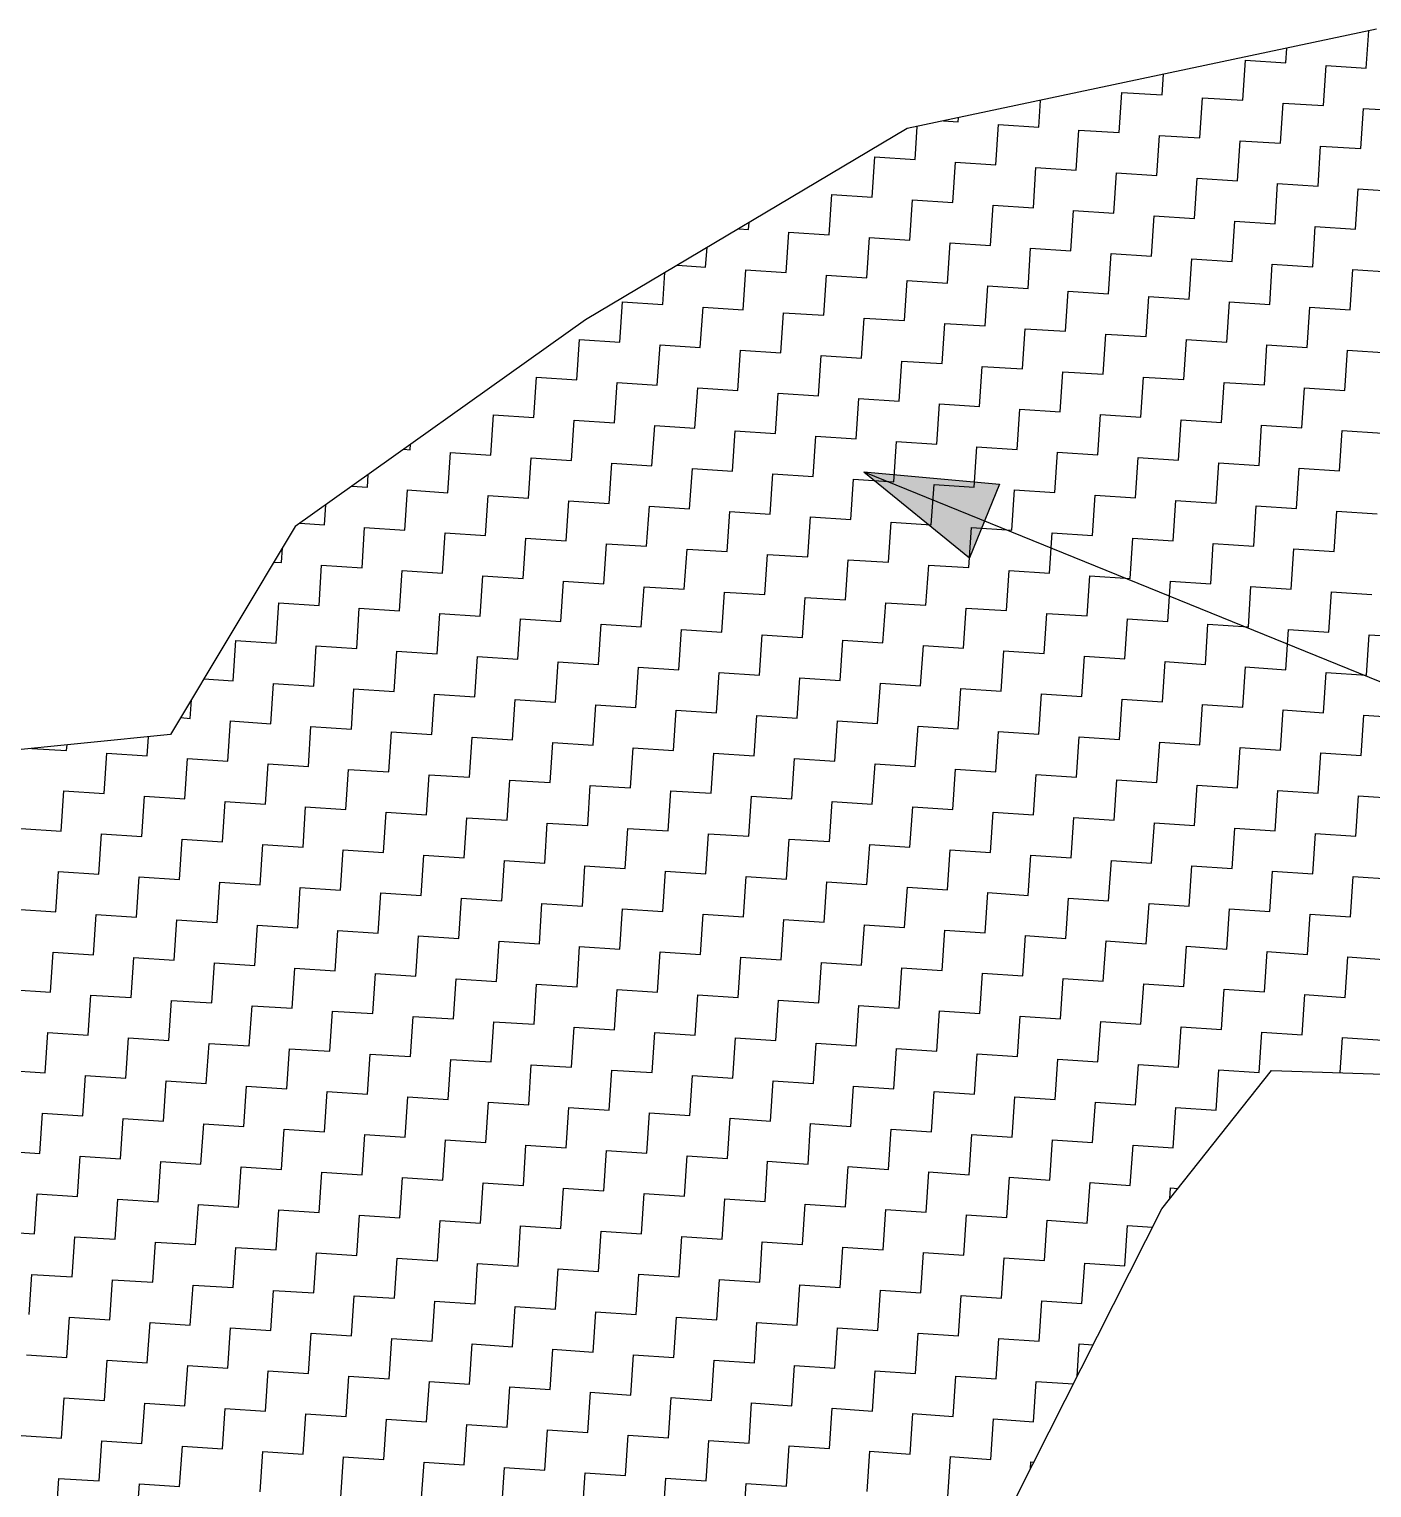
# Model space of a CAD drawing. Header units: metres. Extents: x 286068 to 287358, y 2005630 to 2007098.
# Drawn here: x 287039.8 to 287147.8, y 2006358.1 to 2006475.5 of the extents above; entities that cross this region are included whole.
import ezdxf

# ---------------------------------------------------------------- set-up
doc = ezdxf.new("R2010")
doc.units = ezdxf.units.M
doc.layers.add('POLY_HATCH', color=12, linetype='Continuous')

msp = doc.modelspace()

# ---------------------------------------------------------------- hatches: boundary and pattern name
h = msp.add_hatch(color=256)
h.paths.add_polyline_path([(287116.67, 2006435.93), (287117.88, 2006438.89), (287106.98, 2006439.87)])
h.paths.add_polyline_path([(287106.98, 2006439.87), (287115.47, 2006432.96), (287116.67, 2006435.93)])

# ---------------------------------------------------------------- linework, layer by layer
for points in [[(287106.98, 2006439.87), (287165.39, 2006416.13)], [(287106.98, 2006439.87), (287115.47, 2006432.96)], [(287106.98, 2006439.87), (287117.88, 2006438.89)], [(287117.88, 2006438.89), (287115.47, 2006432.96)]]:
    msp.add_lwpolyline(points)
at = {"layer": 'POLY_HATCH'}
for p, q in [((287148.22, 2006475.5), (287110.46, 2006467.5)), ((287110.46, 2006467.5), (287084.57, 2006452.12)), ((287084.57, 2006452.12), (287061.2, 2006435.47)), ((287061.2, 2006435.47), (287051.19, 2006418.74)), ((287051.19, 2006418.74), (287031.64, 2006416.8)), ((287130.94, 2006380.57), (287139.78, 2006391.71)), ((287139.78, 2006391.71), (287152.29, 2006391.29)), ((287119.29, 2006357.48), (287130.94, 2006380.57))]:
    msp.add_line(p, q, dxfattribs=at)
at = {"layer": 'POLY_HATCH', "linetype": 'Continuous'}
for p, q in [((287147.4, 2006472.37), (287147.6, 2006475.37)), ((287140.92, 2006472.8), (287141, 2006473.97)), ((287137.46, 2006469.78), (287137.68, 2006473.02)), ((287137.68, 2006473.02), (287140.92, 2006472.8)), ((287143.95, 2006469.35), (287144.16, 2006472.59)), ((287144.16, 2006472.59), (287147.4, 2006472.37)), ((287130.98, 2006470.21), (287131.09, 2006471.87)), ((287127.52, 2006467.18), (287127.74, 2006470.42)), ((287127.74, 2006470.42), (287130.98, 2006470.21)), ((287134.01, 2006466.75), (287134.22, 2006469.99)), ((287134.22, 2006469.99), (287137.46, 2006469.78)), ((287121.04, 2006467.61), (287121.18, 2006469.77)), ((287140.49, 2006466.32), (287140.7, 2006469.56)), ((287140.7, 2006469.56), (287143.95, 2006469.35)), ((287146.97, 2006465.89), (287147.19, 2006469.13)), ((287147.19, 2006469.13), (287150.43, 2006468.92)), ((287111.1, 2006465.01), (287111.27, 2006467.67)), ((287113.39, 2006468.12), (287114.55, 2006468.04)), ((287114.55, 2006468.04), (287114.58, 2006468.37)), ((287117.58, 2006464.58), (287117.8, 2006467.83)), ((287117.8, 2006467.83), (287121.04, 2006467.61)), ((287124.06, 2006464.15), (287124.28, 2006467.39)), ((287124.28, 2006467.39), (287127.52, 2006467.18)), ((287130.55, 2006463.72), (287130.76, 2006466.96)), ((287130.76, 2006466.96), (287134.01, 2006466.75)), ((287137.03, 2006463.29), (287137.25, 2006466.53)), ((287137.25, 2006466.53), (287140.49, 2006466.32)), ((287107.64, 2006461.99), (287107.86, 2006465.23)), ((287107.86, 2006465.23), (287111.1, 2006465.01)), ((287143.52, 2006462.86), (287143.73, 2006466.1)), ((287143.73, 2006466.1), (287146.97, 2006465.89)), ((287114.12, 2006461.56), (287114.34, 2006464.8)), ((287114.34, 2006464.8), (287117.58, 2006464.58)), ((287120.61, 2006461.13), (287120.82, 2006464.37)), ((287120.82, 2006464.37), (287124.06, 2006464.15)), ((287127.09, 2006460.7), (287127.31, 2006463.94)), ((287127.31, 2006463.94), (287130.55, 2006463.72)), ((287133.57, 2006460.27), (287133.79, 2006463.51)), ((287133.79, 2006463.51), (287137.03, 2006463.29)), ((287140.06, 2006459.84), (287140.27, 2006463.08)), ((287140.27, 2006463.08), (287143.52, 2006462.86)), ((287104.18, 2006458.96), (287104.4, 2006462.2)), ((287104.4, 2006462.2), (287107.64, 2006461.99)), ((287110.67, 2006458.53), (287110.88, 2006461.77)), ((287110.88, 2006461.77), (287114.12, 2006461.56)), ((287146.54, 2006459.4), (287146.76, 2006462.65)), ((287146.76, 2006462.65), (287150, 2006462.43)), ((287117.15, 2006458.1), (287117.37, 2006461.34)), ((287117.37, 2006461.34), (287120.61, 2006461.13)), ((287123.63, 2006457.67), (287123.85, 2006460.91)), ((287123.85, 2006460.91), (287127.09, 2006460.7)), ((287130.12, 2006457.24), (287130.33, 2006460.48)), ((287130.33, 2006460.48), (287133.57, 2006460.27)), ((287096.9, 2006459.44), (287097.7, 2006459.39)), ((287097.7, 2006459.39), (287097.74, 2006459.94)), ((287136.6, 2006456.81), (287136.82, 2006460.05)), ((287136.82, 2006460.05), (287140.06, 2006459.84)), ((287143.09, 2006456.38), (287143.3, 2006459.62)), ((287143.3, 2006459.62), (287146.54, 2006459.4)), ((287100.73, 2006455.93), (287100.94, 2006459.18)), ((287100.94, 2006459.18), (287104.18, 2006458.96)), ((287107.21, 2006455.5), (287107.42, 2006458.75)), ((287107.42, 2006458.75), (287110.67, 2006458.53)), ((287113.69, 2006455.07), (287113.91, 2006458.31)), ((287113.91, 2006458.31), (287117.15, 2006458.1)), ((287094.24, 2006456.36), (287094.35, 2006457.93)), ((287120.18, 2006454.64), (287120.39, 2006457.88)), ((287120.39, 2006457.88), (287123.63, 2006457.67)), ((287126.66, 2006454.21), (287126.88, 2006457.45)), ((287126.88, 2006457.45), (287130.12, 2006457.24)), ((287133.14, 2006453.78), (287133.36, 2006457.02)), ((287133.36, 2006457.02), (287136.6, 2006456.81)), ((287090.79, 2006453.34), (287090.96, 2006455.91)), ((287091.97, 2006456.52), (287094.24, 2006456.36)), ((287097.27, 2006452.91), (287097.48, 2006456.15)), ((287097.48, 2006456.15), (287100.73, 2006455.93)), ((287103.75, 2006452.48), (287103.97, 2006455.72)), ((287103.97, 2006455.72), (287107.21, 2006455.5)), ((287139.63, 2006453.35), (287139.84, 2006456.59)), ((287139.84, 2006456.59), (287143.09, 2006456.38)), ((287146.11, 2006452.92), (287146.33, 2006456.16)), ((287146.33, 2006456.16), (287149.57, 2006455.95)), ((287110.24, 2006452.05), (287110.45, 2006455.29)), ((287110.45, 2006455.29), (287113.69, 2006455.07)), ((287116.72, 2006451.62), (287116.94, 2006454.86)), ((287116.94, 2006454.86), (287120.18, 2006454.64)), ((287087.33, 2006450.31), (287087.54, 2006453.55)), ((287087.54, 2006453.55), (287090.79, 2006453.34)), ((287123.2, 2006451.19), (287123.42, 2006454.43)), ((287123.42, 2006454.43), (287126.66, 2006454.21)), ((287129.69, 2006450.76), (287129.9, 2006454)), ((287129.9, 2006454), (287133.14, 2006453.78)), ((287136.17, 2006450.32), (287136.39, 2006453.57)), ((287136.39, 2006453.57), (287139.63, 2006453.35)), ((287093.81, 2006449.88), (287094.03, 2006453.12)), ((287094.03, 2006453.12), (287097.27, 2006452.91)), ((287100.3, 2006449.45), (287100.51, 2006452.69)), ((287100.51, 2006452.69), (287103.75, 2006452.48)), ((287106.78, 2006449.02), (287106.99, 2006452.26)), ((287106.99, 2006452.26), (287110.24, 2006452.05)), ((287142.65, 2006449.89), (287142.87, 2006453.14)), ((287142.87, 2006453.14), (287146.11, 2006452.92)), ((287113.26, 2006448.59), (287113.48, 2006451.83)), ((287113.48, 2006451.83), (287116.72, 2006451.62)), ((287119.75, 2006448.16), (287119.96, 2006451.4)), ((287119.96, 2006451.4), (287123.2, 2006451.19)), ((287083.87, 2006447.28), (287084.09, 2006450.53)), ((287084.09, 2006450.53), (287087.33, 2006450.31)), ((287090.35, 2006446.85), (287090.57, 2006450.1)), ((287090.57, 2006450.1), (287093.81, 2006449.88)), ((287126.23, 2006447.73), (287126.45, 2006450.97)), ((287126.45, 2006450.97), (287129.69, 2006450.76)), ((287132.71, 2006447.3), (287132.93, 2006450.54)), ((287132.93, 2006450.54), (287136.17, 2006450.32)), ((287139.2, 2006446.87), (287139.41, 2006450.11)), ((287139.41, 2006450.11), (287142.65, 2006449.89)), ((287096.84, 2006446.42), (287097.05, 2006449.67)), ((287097.05, 2006449.67), (287100.3, 2006449.45)), ((287103.32, 2006445.99), (287103.54, 2006449.24)), ((287103.54, 2006449.24), (287106.78, 2006449.02)), ((287109.81, 2006445.56), (287110.02, 2006448.8)), ((287110.02, 2006448.8), (287113.26, 2006448.59)), ((287145.68, 2006446.44), (287145.9, 2006449.68)), ((287145.9, 2006449.68), (287149.14, 2006449.46)), ((287080.41, 2006444.26), (287080.63, 2006447.5)), ((287080.63, 2006447.5), (287083.87, 2006447.28)), ((287116.29, 2006445.13), (287116.5, 2006448.37)), ((287116.5, 2006448.37), (287119.75, 2006448.16)), ((287122.77, 2006444.7), (287122.99, 2006447.94)), ((287122.99, 2006447.94), (287126.23, 2006447.73)), ((287129.26, 2006444.27), (287129.47, 2006447.51)), ((287129.47, 2006447.51), (287132.71, 2006447.3)), ((287086.9, 2006443.83), (287087.11, 2006447.07)), ((287087.11, 2006447.07), (287090.35, 2006446.85)), ((287093.38, 2006443.4), (287093.6, 2006446.64)), ((287093.6, 2006446.64), (287096.84, 2006446.42)), ((287135.74, 2006443.84), (287135.96, 2006447.08)), ((287135.96, 2006447.08), (287139.2, 2006446.87)), ((287142.22, 2006443.41), (287142.44, 2006446.65)), ((287142.44, 2006446.65), (287145.68, 2006446.44)), ((287099.87, 2006442.97), (287100.08, 2006446.21)), ((287100.08, 2006446.21), (287103.32, 2006445.99)), ((287106.35, 2006442.54), (287106.56, 2006445.78)), ((287106.56, 2006445.78), (287109.81, 2006445.56)), ((287112.83, 2006442.11), (287113.05, 2006445.35)), ((287113.05, 2006445.35), (287116.29, 2006445.13)), ((287076.96, 2006441.23), (287077.17, 2006444.47)), ((287077.17, 2006444.47), (287080.41, 2006444.26)), ((287083.44, 2006440.8), (287083.66, 2006444.04)), ((287083.66, 2006444.04), (287086.9, 2006443.83)), ((287119.32, 2006441.68), (287119.53, 2006444.92)), ((287119.53, 2006444.92), (287122.77, 2006444.7)), ((287125.8, 2006441.24), (287126.02, 2006444.49)), ((287126.02, 2006444.49), (287129.26, 2006444.27)), ((287132.28, 2006440.81), (287132.5, 2006444.06)), ((287132.5, 2006444.06), (287135.74, 2006443.84)), ((287089.92, 2006440.37), (287090.14, 2006443.61)), ((287090.14, 2006443.61), (287093.38, 2006443.4)), ((287096.41, 2006439.94), (287096.62, 2006443.18)), ((287096.62, 2006443.18), (287099.87, 2006442.97)), ((287138.77, 2006440.38), (287138.98, 2006443.63)), ((287138.98, 2006443.63), (287142.22, 2006443.41)), ((287145.25, 2006439.95), (287145.47, 2006443.2)), ((287145.47, 2006443.2), (287148.71, 2006442.98)), ((287069.94, 2006441.7), (287070.47, 2006441.66)), ((287070.47, 2006441.66), (287070.5, 2006442.1)), ((287102.89, 2006439.51), (287103.11, 2006442.75)), ((287103.11, 2006442.75), (287106.35, 2006442.54)), ((287109.38, 2006439.08), (287109.59, 2006442.32)), ((287109.59, 2006442.32), (287112.83, 2006442.11)), ((287115.86, 2006438.65), (287116.07, 2006441.89)), ((287116.07, 2006441.89), (287119.32, 2006441.68)), ((287073.5, 2006438.2), (287073.72, 2006441.45)), ((287073.72, 2006441.45), (287076.96, 2006441.23)), ((287079.98, 2006437.77), (287080.2, 2006441.02)), ((287080.2, 2006441.02), (287083.44, 2006440.8)), ((287086.47, 2006437.34), (287086.68, 2006440.59)), ((287086.68, 2006440.59), (287089.92, 2006440.37)), ((287122.34, 2006438.22), (287122.56, 2006441.46)), ((287122.56, 2006441.46), (287125.8, 2006441.24)), ((287128.83, 2006437.79), (287129.04, 2006441.03)), ((287129.04, 2006441.03), (287132.28, 2006440.81)), ((287135.31, 2006437.36), (287135.53, 2006440.6)), ((287135.53, 2006440.6), (287138.77, 2006440.38)), ((287067.02, 2006438.64), (287067.08, 2006439.66)), ((287092.95, 2006436.91), (287093.17, 2006440.16)), ((287093.17, 2006440.16), (287096.41, 2006439.94)), ((287099.43, 2006436.48), (287099.65, 2006439.72)), ((287099.65, 2006439.72), (287102.89, 2006439.51)), ((287105.92, 2006436.05), (287106.13, 2006439.29)), ((287106.13, 2006439.29), (287109.38, 2006439.08)), ((287141.79, 2006436.93), (287142.01, 2006440.17)), ((287142.01, 2006440.17), (287145.25, 2006439.95)), ((287065.76, 2006438.72), (287067.02, 2006438.64)), ((287070.04, 2006435.18), (287070.26, 2006438.42)), ((287070.26, 2006438.42), (287073.5, 2006438.2)), ((287112.4, 2006435.62), (287112.62, 2006438.86)), ((287112.62, 2006438.86), (287115.86, 2006438.65)), ((287118.89, 2006435.19), (287119.1, 2006438.43)), ((287119.1, 2006438.43), (287122.34, 2006438.22)), ((287063.56, 2006435.61), (287063.67, 2006437.22)), ((287076.53, 2006434.75), (287076.74, 2006437.99)), ((287076.74, 2006437.99), (287079.98, 2006437.77)), ((287083.01, 2006434.32), (287083.23, 2006437.56)), ((287083.23, 2006437.56), (287086.47, 2006437.34)), ((287089.49, 2006433.89), (287089.71, 2006437.13)), ((287089.71, 2006437.13), (287092.95, 2006436.91)), ((287125.37, 2006434.76), (287125.58, 2006438)), ((287125.58, 2006438), (287128.83, 2006437.79)), ((287131.85, 2006434.33), (287132.07, 2006437.57)), ((287132.07, 2006437.57), (287135.31, 2006437.36)), ((287138.34, 2006433.9), (287138.55, 2006437.14)), ((287138.55, 2006437.14), (287141.79, 2006436.93)), ((287061.58, 2006435.74), (287063.56, 2006435.61)), ((287095.98, 2006433.46), (287096.19, 2006436.7)), ((287096.19, 2006436.7), (287099.43, 2006436.48)), ((287102.46, 2006433.03), (287102.68, 2006436.27)), ((287102.68, 2006436.27), (287105.92, 2006436.05)), ((287108.95, 2006432.6), (287109.16, 2006435.84)), ((287109.16, 2006435.84), (287112.4, 2006435.62)), ((287144.82, 2006433.47), (287145.04, 2006436.71)), ((287145.04, 2006436.71), (287148.28, 2006436.5)), ((287066.59, 2006432.15), (287066.8, 2006435.39)), ((287066.8, 2006435.39), (287070.04, 2006435.18)), ((287073.07, 2006431.72), (287073.28, 2006434.96)), ((287073.28, 2006434.96), (287076.53, 2006434.75)), ((287115.43, 2006432.17), (287115.64, 2006435.41)), ((287115.64, 2006435.41), (287118.89, 2006435.19)), ((287121.91, 2006431.73), (287122.13, 2006434.98)), ((287122.13, 2006434.98), (287125.37, 2006434.76)), ((287060.1, 2006432.58), (287060.18, 2006433.76)), ((287079.55, 2006431.29), (287079.77, 2006434.53)), ((287079.77, 2006434.53), (287083.01, 2006434.32)), ((287086.04, 2006430.86), (287086.25, 2006434.1)), ((287086.25, 2006434.1), (287089.49, 2006433.89)), ((287092.52, 2006430.43), (287092.74, 2006433.67)), ((287092.74, 2006433.67), (287095.98, 2006433.46)), ((287128.4, 2006431.3), (287128.61, 2006434.55)), ((287128.61, 2006434.55), (287131.85, 2006434.33)), ((287134.88, 2006430.87), (287135.09, 2006434.12)), ((287135.09, 2006434.12), (287138.34, 2006433.9)), ((287141.36, 2006430.44), (287141.58, 2006433.69)), ((287141.58, 2006433.69), (287144.82, 2006433.47)), ((287059.5, 2006432.62), (287060.1, 2006432.58)), ((287063.13, 2006429.12), (287063.34, 2006432.37)), ((287063.34, 2006432.37), (287066.59, 2006432.15)), ((287099, 2006430), (287099.22, 2006433.24)), ((287099.22, 2006433.24), (287102.46, 2006433.03)), ((287105.49, 2006429.57), (287105.7, 2006432.81)), ((287105.7, 2006432.81), (287108.95, 2006432.6)), ((287111.97, 2006429.14), (287112.19, 2006432.38)), ((287112.19, 2006432.38), (287115.43, 2006432.17)), ((287069.61, 2006428.69), (287069.83, 2006431.94)), ((287069.83, 2006431.94), (287073.07, 2006431.72)), ((287076.1, 2006428.26), (287076.31, 2006431.51)), ((287076.31, 2006431.51), (287079.55, 2006431.29)), ((287082.58, 2006427.83), (287082.8, 2006431.08)), ((287082.8, 2006431.08), (287086.04, 2006430.86)), ((287118.46, 2006428.71), (287118.67, 2006431.95)), ((287118.67, 2006431.95), (287121.91, 2006431.73)), ((287124.94, 2006428.28), (287125.15, 2006431.52)), ((287125.15, 2006431.52), (287128.4, 2006431.3)), ((287131.42, 2006427.85), (287131.64, 2006431.09)), ((287131.64, 2006431.09), (287134.88, 2006430.87)), ((287089.06, 2006427.4), (287089.28, 2006430.64)), ((287089.28, 2006430.64), (287092.52, 2006430.43)), ((287095.55, 2006426.97), (287095.76, 2006430.21)), ((287095.76, 2006430.21), (287099, 2006430)), ((287137.91, 2006427.42), (287138.12, 2006430.66)), ((287138.12, 2006430.66), (287141.36, 2006430.44)), ((287144.39, 2006426.99), (287144.61, 2006430.23)), ((287144.61, 2006430.23), (287147.85, 2006430.01)), ((287059.67, 2006426.1), (287059.89, 2006429.34)), ((287059.89, 2006429.34), (287063.13, 2006429.12)), ((287066.16, 2006425.67), (287066.37, 2006428.91)), ((287066.37, 2006428.91), (287069.61, 2006428.69)), ((287102.03, 2006426.54), (287102.25, 2006429.78)), ((287102.25, 2006429.78), (287105.49, 2006429.57)), ((287108.51, 2006426.11), (287108.73, 2006429.35)), ((287108.73, 2006429.35), (287111.97, 2006429.14)), ((287115, 2006425.68), (287115.21, 2006428.92)), ((287115.21, 2006428.92), (287118.46, 2006428.71)), ((287072.64, 2006425.24), (287072.85, 2006428.48)), ((287072.85, 2006428.48), (287076.1, 2006428.26)), ((287079.12, 2006424.81), (287079.34, 2006428.05)), ((287079.34, 2006428.05), (287082.58, 2006427.83)), ((287085.61, 2006424.38), (287085.82, 2006427.62)), ((287085.82, 2006427.62), (287089.06, 2006427.4)), ((287121.48, 2006425.25), (287121.7, 2006428.49)), ((287121.7, 2006428.49), (287124.94, 2006428.28)), ((287127.97, 2006424.82), (287128.18, 2006428.06)), ((287128.18, 2006428.06), (287131.42, 2006427.85)), ((287134.45, 2006424.39), (287134.66, 2006427.63)), ((287134.66, 2006427.63), (287137.91, 2006427.42)), ((287092.09, 2006423.95), (287092.31, 2006427.19)), ((287092.31, 2006427.19), (287095.55, 2006426.97)), ((287098.57, 2006423.52), (287098.79, 2006426.76)), ((287098.79, 2006426.76), (287102.03, 2006426.54)), ((287140.93, 2006423.96), (287141.15, 2006427.2)), ((287141.15, 2006427.2), (287144.39, 2006426.99)), ((287147.42, 2006423.53), (287147.63, 2006426.77)), ((287147.63, 2006426.77), (287150.87, 2006426.56)), ((287056.21, 2006423.07), (287056.43, 2006426.31)), ((287056.43, 2006426.31), (287059.67, 2006426.1)), ((287062.7, 2006422.64), (287062.91, 2006425.88)), ((287062.91, 2006425.88), (287066.16, 2006425.67)), ((287069.18, 2006422.21), (287069.4, 2006425.45)), ((287069.4, 2006425.45), (287072.64, 2006425.24)), ((287105.06, 2006423.09), (287105.27, 2006426.33)), ((287105.27, 2006426.33), (287108.51, 2006426.11)), ((287111.54, 2006422.65), (287111.76, 2006425.9)), ((287111.76, 2006425.9), (287115, 2006425.68)), ((287118.02, 2006422.22), (287118.24, 2006425.47)), ((287118.24, 2006425.47), (287121.48, 2006425.25)), ((287075.67, 2006421.78), (287075.88, 2006425.02)), ((287075.88, 2006425.02), (287079.12, 2006424.81)), ((287082.15, 2006421.35), (287082.36, 2006424.59)), ((287082.36, 2006424.59), (287085.61, 2006424.38)), ((287088.63, 2006420.92), (287088.85, 2006424.16)), ((287088.85, 2006424.16), (287092.09, 2006423.95)), ((287124.51, 2006421.79), (287124.72, 2006425.04)), ((287124.72, 2006425.04), (287127.97, 2006424.82)), ((287130.99, 2006421.36), (287131.21, 2006424.61)), ((287131.21, 2006424.61), (287134.45, 2006424.39)), ((287137.48, 2006420.93), (287137.69, 2006424.18)), ((287137.69, 2006424.18), (287140.93, 2006423.96)), ((287053.87, 2006423.23), (287056.21, 2006423.07)), ((287059.24, 2006419.61), (287059.46, 2006422.86)), ((287059.46, 2006422.86), (287062.7, 2006422.64)), ((287095.12, 2006420.49), (287095.33, 2006423.73)), ((287095.33, 2006423.73), (287098.57, 2006423.52)), ((287101.6, 2006420.06), (287101.82, 2006423.3)), ((287101.82, 2006423.3), (287105.06, 2006423.09)), ((287108.08, 2006419.63), (287108.3, 2006422.87)), ((287108.3, 2006422.87), (287111.54, 2006422.65)), ((287143.96, 2006420.5), (287144.17, 2006423.74)), ((287144.17, 2006423.74), (287147.42, 2006423.53)), ((287065.73, 2006419.18), (287065.94, 2006422.43)), ((287065.94, 2006422.43), (287069.18, 2006422.21)), ((287072.21, 2006418.75), (287072.42, 2006422)), ((287072.42, 2006422), (287075.67, 2006421.78)), ((287114.57, 2006419.2), (287114.78, 2006422.44)), ((287114.78, 2006422.44), (287118.02, 2006422.22)), ((287121.05, 2006418.77), (287121.27, 2006422.01)), ((287121.27, 2006422.01), (287124.51, 2006421.79)), ((287052.76, 2006420.04), (287052.86, 2006421.53)), ((287078.69, 2006418.32), (287078.91, 2006421.57)), ((287078.91, 2006421.57), (287082.15, 2006421.35)), ((287085.18, 2006417.89), (287085.39, 2006421.13)), ((287085.39, 2006421.13), (287088.63, 2006420.92)), ((287091.66, 2006417.46), (287091.88, 2006420.7)), ((287091.88, 2006420.7), (287095.12, 2006420.49)), ((287127.54, 2006418.34), (287127.75, 2006421.58)), ((287127.75, 2006421.58), (287130.99, 2006421.36)), ((287134.02, 2006417.91), (287134.23, 2006421.15)), ((287134.23, 2006421.15), (287137.48, 2006420.93)), ((287140.5, 2006417.48), (287140.72, 2006420.72)), ((287140.72, 2006420.72), (287143.96, 2006420.5)), ((287052, 2006420.1), (287052.76, 2006420.04)), ((287055.78, 2006416.59), (287056, 2006419.83)), ((287056, 2006419.83), (287059.24, 2006419.61)), ((287062.27, 2006416.16), (287062.48, 2006419.4)), ((287062.48, 2006419.4), (287065.73, 2006419.18)), ((287098.14, 2006417.03), (287098.36, 2006420.27)), ((287098.36, 2006420.27), (287101.6, 2006420.06)), ((287104.63, 2006416.6), (287104.84, 2006419.84)), ((287104.84, 2006419.84), (287108.08, 2006419.63)), ((287111.11, 2006416.17), (287111.33, 2006419.41)), ((287111.33, 2006419.41), (287114.57, 2006419.2)), ((287146.99, 2006417.05), (287147.2, 2006420.29)), ((287147.2, 2006420.29), (287150.44, 2006420.07)), ((287049.3, 2006417.02), (287049.4, 2006418.56)), ((287068.75, 2006415.73), (287068.97, 2006418.97)), ((287068.97, 2006418.97), (287072.21, 2006418.75)), ((287075.24, 2006415.3), (287075.45, 2006418.54)), ((287075.45, 2006418.54), (287078.69, 2006418.32)), ((287117.59, 2006415.74), (287117.81, 2006418.98)), ((287117.81, 2006418.98), (287121.05, 2006418.77)), ((287124.08, 2006415.31), (287124.29, 2006418.55)), ((287124.29, 2006418.55), (287127.54, 2006418.34)), ((287040.02, 2006417.63), (287042.82, 2006417.45)), ((287042.82, 2006417.45), (287042.85, 2006417.92)), ((287045.84, 2006413.99), (287046.06, 2006417.23)), ((287046.06, 2006417.23), (287049.3, 2006417.02)), ((287081.72, 2006414.87), (287081.93, 2006418.11)), ((287081.93, 2006418.11), (287085.18, 2006417.89)), ((287088.2, 2006414.44), (287088.42, 2006417.68)), ((287088.42, 2006417.68), (287091.66, 2006417.46)), ((287094.69, 2006414.01), (287094.9, 2006417.25)), ((287094.9, 2006417.25), (287098.14, 2006417.03)), ((287130.56, 2006414.88), (287130.78, 2006418.12)), ((287130.78, 2006418.12), (287134.02, 2006417.91)), ((287137.05, 2006414.45), (287137.26, 2006417.69)), ((287137.26, 2006417.69), (287140.5, 2006417.48)), ((287143.53, 2006414.02), (287143.74, 2006417.26)), ((287143.74, 2006417.26), (287146.99, 2006417.05)), ((287052.33, 2006413.56), (287052.54, 2006416.8)), ((287052.54, 2006416.8), (287055.78, 2006416.59)), ((287058.81, 2006413.13), (287059.03, 2006416.37)), ((287059.03, 2006416.37), (287062.27, 2006416.16)), ((287065.29, 2006412.7), (287065.51, 2006415.94)), ((287065.51, 2006415.94), (287068.75, 2006415.73)), ((287101.17, 2006413.57), (287101.39, 2006416.82)), ((287101.39, 2006416.82), (287104.63, 2006416.6)), ((287107.65, 2006413.14), (287107.87, 2006416.39)), ((287107.87, 2006416.39), (287111.11, 2006416.17)), ((287114.14, 2006412.71), (287114.35, 2006415.96)), ((287114.35, 2006415.96), (287117.59, 2006415.74)), ((287071.78, 2006412.27), (287071.99, 2006415.51)), ((287071.99, 2006415.51), (287075.24, 2006415.3)), ((287078.26, 2006411.84), (287078.48, 2006415.08)), ((287078.48, 2006415.08), (287081.72, 2006414.87)), ((287084.75, 2006411.41), (287084.96, 2006414.65)), ((287084.96, 2006414.65), (287088.2, 2006414.44)), ((287120.62, 2006412.28), (287120.84, 2006415.53)), ((287120.84, 2006415.53), (287124.08, 2006415.31)), ((287127.1, 2006411.85), (287127.32, 2006415.1)), ((287127.32, 2006415.1), (287130.56, 2006414.88)), ((287133.59, 2006411.42), (287133.8, 2006414.66)), ((287133.8, 2006414.66), (287137.05, 2006414.45)), ((287042.39, 2006410.96), (287042.6, 2006414.21)), ((287042.6, 2006414.21), (287045.84, 2006413.99)), ((287048.87, 2006410.53), (287049.09, 2006413.78)), ((287049.09, 2006413.78), (287052.33, 2006413.56)), ((287091.23, 2006410.98), (287091.44, 2006414.22)), ((287091.44, 2006414.22), (287094.69, 2006414.01)), ((287097.71, 2006410.55), (287097.93, 2006413.79)), ((287097.93, 2006413.79), (287101.17, 2006413.57)), ((287140.07, 2006410.99), (287140.29, 2006414.23)), ((287140.29, 2006414.23), (287143.53, 2006414.02)), ((287146.56, 2006410.56), (287146.77, 2006413.8)), ((287146.77, 2006413.8), (287150.01, 2006413.59)), ((287055.35, 2006410.1), (287055.57, 2006413.35)), ((287055.57, 2006413.35), (287058.81, 2006413.13)), ((287061.84, 2006409.67), (287062.05, 2006412.92)), ((287062.05, 2006412.92), (287065.29, 2006412.7)), ((287068.32, 2006409.24), (287068.54, 2006412.49)), ((287068.54, 2006412.49), (287071.78, 2006412.27)), ((287104.2, 2006410.12), (287104.41, 2006413.36)), ((287104.41, 2006413.36), (287107.65, 2006413.14)), ((287110.68, 2006409.69), (287110.9, 2006412.93)), ((287110.9, 2006412.93), (287114.14, 2006412.71)), ((287117.16, 2006409.26), (287117.38, 2006412.5)), ((287117.38, 2006412.5), (287120.62, 2006412.28)), ((287039.14, 2006411.18), (287042.39, 2006410.96)), ((287074.81, 2006408.81), (287075.02, 2006412.05)), ((287075.02, 2006412.05), (287078.26, 2006411.84)), ((287081.29, 2006408.38), (287081.5, 2006411.62)), ((287081.5, 2006411.62), (287084.75, 2006411.41)), ((287087.77, 2006407.95), (287087.99, 2006411.19)), ((287087.99, 2006411.19), (287091.23, 2006410.98)), ((287123.65, 2006408.83), (287123.86, 2006412.07)), ((287123.86, 2006412.07), (287127.1, 2006411.85)), ((287130.13, 2006408.4), (287130.35, 2006411.64)), ((287130.35, 2006411.64), (287133.59, 2006411.42)), ((287136.62, 2006407.97), (287136.83, 2006411.21)), ((287136.83, 2006411.21), (287140.07, 2006410.99)), ((287045.41, 2006407.51), (287045.63, 2006410.75)), ((287045.63, 2006410.75), (287048.87, 2006410.53)), ((287051.9, 2006407.08), (287052.11, 2006410.32)), ((287052.11, 2006410.32), (287055.35, 2006410.1)), ((287094.26, 2006407.52), (287094.47, 2006410.76)), ((287094.47, 2006410.76), (287097.71, 2006410.55)), ((287100.74, 2006407.09), (287100.95, 2006410.33)), ((287100.95, 2006410.33), (287104.2, 2006410.12)), ((287143.1, 2006407.54), (287143.31, 2006410.78)), ((287143.31, 2006410.78), (287146.56, 2006410.56)), ((287058.38, 2006406.65), (287058.6, 2006409.89)), ((287058.6, 2006409.89), (287061.84, 2006409.67)), ((287064.86, 2006406.22), (287065.08, 2006409.46)), ((287065.08, 2006409.46), (287068.32, 2006409.24)), ((287071.35, 2006405.79), (287071.56, 2006409.03)), ((287071.56, 2006409.03), (287074.81, 2006408.81)), ((287107.22, 2006406.66), (287107.44, 2006409.9)), ((287107.44, 2006409.9), (287110.68, 2006409.69)), ((287113.71, 2006406.23), (287113.92, 2006409.47)), ((287113.92, 2006409.47), (287117.16, 2006409.26)), ((287120.19, 2006405.8), (287120.41, 2006409.04)), ((287120.41, 2006409.04), (287123.65, 2006408.83)), ((287041.96, 2006404.48), (287042.17, 2006407.72)), ((287042.17, 2006407.72), (287045.41, 2006407.51)), ((287077.83, 2006405.36), (287078.05, 2006408.6)), ((287078.05, 2006408.6), (287081.29, 2006408.38)), ((287084.32, 2006404.93), (287084.53, 2006408.17)), ((287084.53, 2006408.17), (287087.77, 2006407.95)), ((287090.8, 2006404.5), (287091.01, 2006407.74)), ((287091.01, 2006407.74), (287094.26, 2006407.52)), ((287126.67, 2006405.37), (287126.89, 2006408.61)), ((287126.89, 2006408.61), (287130.13, 2006408.4)), ((287133.16, 2006404.94), (287133.37, 2006408.18)), ((287133.37, 2006408.18), (287136.62, 2006407.97)), ((287139.64, 2006404.51), (287139.86, 2006407.75)), ((287139.86, 2006407.75), (287143.1, 2006407.54)), ((287048.44, 2006404.05), (287048.66, 2006407.29)), ((287048.66, 2006407.29), (287051.9, 2006407.08)), ((287054.92, 2006403.62), (287055.14, 2006406.86)), ((287055.14, 2006406.86), (287058.38, 2006406.65)), ((287061.41, 2006403.19), (287061.62, 2006406.43)), ((287061.62, 2006406.43), (287064.86, 2006406.22)), ((287097.28, 2006404.06), (287097.5, 2006407.31)), ((287097.5, 2006407.31), (287100.74, 2006407.09)), ((287103.77, 2006403.63), (287103.98, 2006406.88)), ((287103.98, 2006406.88), (287107.22, 2006406.66)), ((287110.25, 2006403.2), (287110.47, 2006406.45)), ((287110.47, 2006406.45), (287113.71, 2006406.23)), ((287146.13, 2006404.08), (287146.34, 2006407.32)), ((287146.34, 2006407.32), (287149.58, 2006407.11)), ((287067.89, 2006402.76), (287068.11, 2006406)), ((287068.11, 2006406), (287071.35, 2006405.79)), ((287074.37, 2006402.33), (287074.59, 2006405.57)), ((287074.59, 2006405.57), (287077.83, 2006405.36)), ((287116.73, 2006402.77), (287116.95, 2006406.02)), ((287116.95, 2006406.02), (287120.19, 2006405.8)), ((287123.22, 2006402.34), (287123.43, 2006405.58)), ((287123.43, 2006405.58), (287126.67, 2006405.37)), ((287038.71, 2006404.7), (287041.96, 2006404.48)), ((287044.98, 2006401.02), (287045.2, 2006404.27)), ((287045.2, 2006404.27), (287048.44, 2006404.05)), ((287080.86, 2006401.9), (287081.07, 2006405.14)), ((287081.07, 2006405.14), (287084.32, 2006404.93)), ((287087.34, 2006401.47), (287087.56, 2006404.71)), ((287087.56, 2006404.71), (287090.8, 2006404.5)), ((287093.83, 2006401.04), (287094.04, 2006404.28)), ((287094.04, 2006404.28), (287097.28, 2006404.06)), ((287129.7, 2006401.91), (287129.92, 2006405.15)), ((287129.92, 2006405.15), (287133.16, 2006404.94)), ((287136.18, 2006401.48), (287136.4, 2006404.72)), ((287136.4, 2006404.72), (287139.64, 2006404.51)), ((287142.67, 2006401.05), (287142.88, 2006404.29)), ((287142.88, 2006404.29), (287146.13, 2006404.08)), ((287051.47, 2006400.59), (287051.68, 2006403.84)), ((287051.68, 2006403.84), (287054.92, 2006403.62)), ((287057.95, 2006400.16), (287058.17, 2006403.41)), ((287058.17, 2006403.41), (287061.41, 2006403.19)), ((287064.43, 2006399.73), (287064.65, 2006402.97)), ((287064.65, 2006402.97), (287067.89, 2006402.76)), ((287100.31, 2006400.61), (287100.52, 2006403.85)), ((287100.52, 2006403.85), (287103.77, 2006403.63)), ((287106.79, 2006400.18), (287107.01, 2006403.42)), ((287107.01, 2006403.42), (287110.25, 2006403.2)), ((287113.28, 2006399.75), (287113.49, 2006402.99)), ((287113.49, 2006402.99), (287116.73, 2006402.77)), ((287070.92, 2006399.3), (287071.13, 2006402.54)), ((287071.13, 2006402.54), (287074.37, 2006402.33)), ((287077.4, 2006398.87), (287077.62, 2006402.11)), ((287077.62, 2006402.11), (287080.86, 2006401.9)), ((287119.76, 2006399.32), (287119.98, 2006402.56)), ((287119.98, 2006402.56), (287123.22, 2006402.34)), ((287126.24, 2006398.89), (287126.46, 2006402.13)), ((287126.46, 2006402.13), (287129.7, 2006401.91)), ((287132.73, 2006398.46), (287132.94, 2006401.7)), ((287132.94, 2006401.7), (287136.18, 2006401.48)), ((287041.53, 2006398), (287041.74, 2006401.24)), ((287041.74, 2006401.24), (287044.98, 2006401.02)), ((287048.01, 2006397.57), (287048.22, 2006400.81)), ((287048.22, 2006400.81), (287051.47, 2006400.59)), ((287083.89, 2006398.44), (287084.1, 2006401.68)), ((287084.1, 2006401.68), (287087.34, 2006401.47)), ((287090.37, 2006398.01), (287090.58, 2006401.25)), ((287090.58, 2006401.25), (287093.83, 2006401.04)), ((287096.85, 2006397.58), (287097.07, 2006400.82)), ((287097.07, 2006400.82), (287100.31, 2006400.61)), ((287139.21, 2006398.03), (287139.43, 2006401.27)), ((287139.43, 2006401.27), (287142.67, 2006401.05)), ((287145.7, 2006397.59), (287145.91, 2006400.84)), ((287145.91, 2006400.84), (287149.15, 2006400.62)), ((287054.49, 2006397.14), (287054.71, 2006400.38)), ((287054.71, 2006400.38), (287057.95, 2006400.16)), ((287060.98, 2006396.71), (287061.19, 2006399.95)), ((287061.19, 2006399.95), (287064.43, 2006399.73)), ((287067.46, 2006396.28), (287067.68, 2006399.52)), ((287067.68, 2006399.52), (287070.92, 2006399.3)), ((287103.34, 2006397.15), (287103.55, 2006400.39)), ((287103.55, 2006400.39), (287106.79, 2006400.18)), ((287109.82, 2006396.72), (287110.03, 2006399.96)), ((287110.03, 2006399.96), (287113.28, 2006399.75)), ((287116.3, 2006396.29), (287116.52, 2006399.53)), ((287116.52, 2006399.53), (287119.76, 2006399.32)), ((287038.28, 2006398.21), (287041.53, 2006398)), ((287073.94, 2006395.85), (287074.16, 2006399.09)), ((287074.16, 2006399.09), (287077.4, 2006398.87)), ((287080.43, 2006395.42), (287080.64, 2006398.66)), ((287080.64, 2006398.66), (287083.89, 2006398.44)), ((287086.91, 2006394.98), (287087.13, 2006398.23)), ((287087.13, 2006398.23), (287090.37, 2006398.01)), ((287122.79, 2006395.86), (287123, 2006399.1)), ((287123, 2006399.1), (287126.24, 2006398.89)), ((287129.27, 2006395.43), (287129.49, 2006398.67)), ((287129.49, 2006398.67), (287132.73, 2006398.46)), ((287135.75, 2006395), (287135.97, 2006398.24)), ((287135.97, 2006398.24), (287139.21, 2006398.03)), ((287044.55, 2006394.54), (287044.77, 2006397.78)), ((287044.77, 2006397.78), (287048.01, 2006397.57)), ((287051.04, 2006394.11), (287051.25, 2006397.35)), ((287051.25, 2006397.35), (287054.49, 2006397.14)), ((287093.4, 2006394.55), (287093.61, 2006397.8)), ((287093.61, 2006397.8), (287096.85, 2006397.58)), ((287099.88, 2006394.12), (287100.09, 2006397.37)), ((287100.09, 2006397.37), (287103.34, 2006397.15)), ((287142.24, 2006394.57), (287142.45, 2006397.81)), ((287142.45, 2006397.81), (287145.7, 2006397.59)), ((287057.52, 2006393.68), (287057.74, 2006396.92)), ((287057.74, 2006396.92), (287060.98, 2006396.71)), ((287064, 2006393.25), (287064.22, 2006396.49)), ((287064.22, 2006396.49), (287067.46, 2006396.28)), ((287070.49, 2006392.82), (287070.7, 2006396.06)), ((287070.7, 2006396.06), (287073.94, 2006395.85)), ((287106.36, 2006393.69), (287106.58, 2006396.94)), ((287106.58, 2006396.94), (287109.82, 2006396.72)), ((287112.85, 2006393.26), (287113.06, 2006396.5)), ((287113.06, 2006396.5), (287116.3, 2006396.29)), ((287119.33, 2006392.83), (287119.55, 2006396.07)), ((287119.55, 2006396.07), (287122.79, 2006395.86)), ((287041.1, 2006391.51), (287041.31, 2006394.76)), ((287041.31, 2006394.76), (287044.55, 2006394.54)), ((287076.97, 2006392.39), (287077.19, 2006395.63)), ((287077.19, 2006395.63), (287080.43, 2006395.42)), ((287083.45, 2006391.96), (287083.67, 2006395.2)), ((287083.67, 2006395.2), (287086.91, 2006394.98)), ((287089.94, 2006391.53), (287090.15, 2006394.77)), ((287090.15, 2006394.77), (287093.4, 2006394.55)), ((287125.81, 2006392.4), (287126.03, 2006395.64)), ((287126.03, 2006395.64), (287129.27, 2006395.43)), ((287132.3, 2006391.97), (287132.51, 2006395.21)), ((287132.51, 2006395.21), (287135.75, 2006395)), ((287138.78, 2006391.54), (287139, 2006394.78)), ((287139, 2006394.78), (287142.24, 2006394.57)), ((287047.58, 2006391.08), (287047.79, 2006394.33)), ((287047.79, 2006394.33), (287051.04, 2006394.11)), ((287054.06, 2006390.65), (287054.28, 2006393.89)), ((287054.28, 2006393.89), (287057.52, 2006393.68)), ((287096.42, 2006391.1), (287096.64, 2006394.34)), ((287096.64, 2006394.34), (287099.88, 2006394.12)), ((287102.91, 2006390.67), (287103.12, 2006393.91)), ((287103.12, 2006393.91), (287106.36, 2006393.69)), ((287109.39, 2006390.24), (287109.6, 2006393.48)), ((287109.6, 2006393.48), (287112.85, 2006393.26)), ((287145.29, 2006391.53), (287145.48, 2006394.35)), ((287145.48, 2006394.35), (287148.72, 2006394.14)), ((287060.55, 2006390.22), (287060.76, 2006393.46)), ((287060.76, 2006393.46), (287064, 2006393.25)), ((287067.03, 2006389.79), (287067.25, 2006393.03)), ((287067.25, 2006393.03), (287070.49, 2006392.82)), ((287073.51, 2006389.36), (287073.73, 2006392.6)), ((287073.73, 2006392.6), (287076.97, 2006392.39)), ((287115.87, 2006389.81), (287116.09, 2006393.05)), ((287116.09, 2006393.05), (287119.33, 2006392.83)), ((287122.36, 2006389.38), (287122.57, 2006392.62)), ((287122.57, 2006392.62), (287125.81, 2006392.4)), ((287037.85, 2006391.73), (287041.1, 2006391.51)), ((287044.12, 2006388.06), (287044.34, 2006391.3)), ((287044.34, 2006391.3), (287047.58, 2006391.08)), ((287080, 2006388.93), (287080.21, 2006392.17)), ((287080.21, 2006392.17), (287083.45, 2006391.96)), ((287086.48, 2006388.5), (287086.7, 2006391.74)), ((287086.7, 2006391.74), (287089.94, 2006391.53)), ((287092.96, 2006388.07), (287093.18, 2006391.31)), ((287093.18, 2006391.31), (287096.42, 2006391.1)), ((287128.84, 2006388.95), (287129.06, 2006392.19)), ((287129.06, 2006392.19), (287132.3, 2006391.97)), ((287135.32, 2006388.51), (287135.54, 2006391.76)), ((287135.54, 2006391.76), (287138.78, 2006391.54)), ((287050.61, 2006387.63), (287050.82, 2006390.87)), ((287050.82, 2006390.87), (287054.06, 2006390.65)), ((287057.09, 2006387.2), (287057.3, 2006390.44)), ((287057.3, 2006390.44), (287060.55, 2006390.22)), ((287063.57, 2006386.77), (287063.79, 2006390.01)), ((287063.79, 2006390.01), (287067.03, 2006389.79)), ((287099.45, 2006387.64), (287099.66, 2006390.88)), ((287099.66, 2006390.88), (287102.91, 2006390.67)), ((287105.93, 2006387.21), (287106.15, 2006390.45)), ((287106.15, 2006390.45), (287109.39, 2006390.24)), ((287112.42, 2006386.78), (287112.63, 2006390.02)), ((287112.63, 2006390.02), (287115.87, 2006389.81)), ((287070.06, 2006386.34), (287070.27, 2006389.58)), ((287070.27, 2006389.58), (287073.51, 2006389.36)), ((287076.54, 2006385.9), (287076.76, 2006389.15)), ((287076.76, 2006389.15), (287080, 2006388.93)), ((287118.9, 2006386.35), (287119.11, 2006389.59)), ((287119.11, 2006389.59), (287122.36, 2006389.38)), ((287125.38, 2006385.92), (287125.6, 2006389.16)), ((287125.6, 2006389.16), (287128.84, 2006388.95)), ((287040.67, 2006385.03), (287040.88, 2006388.27)), ((287040.88, 2006388.27), (287044.12, 2006388.06)), ((287047.15, 2006384.6), (287047.36, 2006387.84)), ((287047.36, 2006387.84), (287050.61, 2006387.63)), ((287083.02, 2006385.47), (287083.24, 2006388.72)), ((287083.24, 2006388.72), (287086.48, 2006388.5)), ((287089.51, 2006385.04), (287089.72, 2006388.29)), ((287089.72, 2006388.29), (287092.96, 2006388.07)), ((287095.99, 2006384.61), (287096.21, 2006387.86)), ((287096.21, 2006387.86), (287099.45, 2006387.64)), ((287131.87, 2006385.49), (287132.08, 2006388.73)), ((287132.08, 2006388.73), (287135.32, 2006388.51)), ((287053.63, 2006384.17), (287053.85, 2006387.41)), ((287053.85, 2006387.41), (287057.09, 2006387.2)), ((287060.12, 2006383.74), (287060.33, 2006386.98)), ((287060.33, 2006386.98), (287063.57, 2006386.77)), ((287066.6, 2006383.31), (287066.82, 2006386.55)), ((287066.82, 2006386.55), (287070.06, 2006386.34)), ((287102.48, 2006384.18), (287102.69, 2006387.43)), ((287102.69, 2006387.43), (287105.93, 2006387.21)), ((287108.96, 2006383.75), (287109.17, 2006386.99)), ((287109.17, 2006386.99), (287112.42, 2006386.78)), ((287115.44, 2006383.32), (287115.66, 2006386.56)), ((287115.66, 2006386.56), (287118.9, 2006386.35)), ((287073.08, 2006382.88), (287073.3, 2006386.12)), ((287073.3, 2006386.12), (287076.54, 2006385.9)), ((287079.57, 2006382.45), (287079.78, 2006385.69)), ((287079.78, 2006385.69), (287083.02, 2006385.47)), ((287086.05, 2006382.02), (287086.27, 2006385.26)), ((287086.27, 2006385.26), (287089.51, 2006385.04)), ((287121.93, 2006382.89), (287122.14, 2006386.13)), ((287122.14, 2006386.13), (287125.38, 2006385.92)), ((287128.41, 2006382.46), (287128.63, 2006385.7)), ((287128.63, 2006385.7), (287131.87, 2006385.49)), ((287037.42, 2006385.25), (287040.67, 2006385.03)), ((287043.69, 2006381.57), (287043.91, 2006384.82)), ((287043.91, 2006384.82), (287047.15, 2006384.6)), ((287050.18, 2006381.14), (287050.39, 2006384.38)), ((287050.39, 2006384.38), (287053.63, 2006384.17)), ((287092.53, 2006381.59), (287092.75, 2006384.83)), ((287092.75, 2006384.83), (287095.99, 2006384.61)), ((287099.02, 2006381.16), (287099.23, 2006384.4)), ((287099.23, 2006384.4), (287102.48, 2006384.18)), ((287056.66, 2006380.71), (287056.87, 2006383.95)), ((287056.87, 2006383.95), (287060.12, 2006383.74)), ((287063.14, 2006380.28), (287063.36, 2006383.52)), ((287063.36, 2006383.52), (287066.6, 2006383.31)), ((287069.63, 2006379.85), (287069.84, 2006383.09)), ((287069.84, 2006383.09), (287073.08, 2006382.88)), ((287105.5, 2006380.73), (287105.72, 2006383.97)), ((287105.72, 2006383.97), (287108.96, 2006383.75)), ((287111.99, 2006380.3), (287112.2, 2006383.54)), ((287112.2, 2006383.54), (287115.44, 2006383.32)), ((287118.47, 2006379.87), (287118.68, 2006383.11)), ((287118.68, 2006383.11), (287121.93, 2006382.89)), ((287040.23, 2006378.55), (287040.45, 2006381.79)), ((287040.45, 2006381.79), (287043.69, 2006381.57)), ((287076.11, 2006379.42), (287076.33, 2006382.66)), ((287076.33, 2006382.66), (287079.57, 2006382.45)), ((287082.59, 2006378.99), (287082.81, 2006382.23)), ((287082.81, 2006382.23), (287086.05, 2006382.02)), ((287089.08, 2006378.56), (287089.29, 2006381.8)), ((287089.29, 2006381.8), (287092.53, 2006381.59)), ((287124.95, 2006379.43), (287125.17, 2006382.68)), ((287125.17, 2006382.68), (287128.41, 2006382.46)), ((287131.6, 2006381.39), (287131.65, 2006382.25)), ((287131.65, 2006382.25), (287132.24, 2006382.21)), ((287046.72, 2006378.12), (287046.93, 2006381.36)), ((287046.93, 2006381.36), (287050.18, 2006381.14)), ((287053.2, 2006377.69), (287053.42, 2006380.93)), ((287053.42, 2006380.93), (287056.66, 2006380.71)), ((287095.56, 2006378.13), (287095.78, 2006381.37)), ((287095.78, 2006381.37), (287099.02, 2006381.16)), ((287102.04, 2006377.7), (287102.26, 2006380.94)), ((287102.26, 2006380.94), (287105.5, 2006380.73)), ((287059.69, 2006377.26), (287059.9, 2006380.5)), ((287059.9, 2006380.5), (287063.14, 2006380.28)), ((287066.17, 2006376.83), (287066.38, 2006380.07)), ((287066.38, 2006380.07), (287069.63, 2006379.85)), ((287072.65, 2006376.39), (287072.87, 2006379.64)), ((287072.87, 2006379.64), (287076.11, 2006379.42)), ((287108.53, 2006377.27), (287108.74, 2006380.51)), ((287108.74, 2006380.51), (287111.99, 2006380.3)), ((287115.01, 2006376.84), (287115.23, 2006380.08)), ((287115.23, 2006380.08), (287118.47, 2006379.87)), ((287121.5, 2006376.41), (287121.71, 2006379.65)), ((287121.71, 2006379.65), (287124.95, 2006379.43)), ((287036.99, 2006378.76), (287040.23, 2006378.55)), ((287043.26, 2006375.09), (287043.48, 2006378.33)), ((287043.48, 2006378.33), (287046.72, 2006378.12)), ((287079.14, 2006375.96), (287079.35, 2006379.21)), ((287079.35, 2006379.21), (287082.59, 2006378.99)), ((287085.62, 2006375.53), (287085.84, 2006378.78)), ((287085.84, 2006378.78), (287089.08, 2006378.56)), ((287092.1, 2006375.1), (287092.32, 2006378.35)), ((287092.32, 2006378.35), (287095.56, 2006378.13)), ((287127.98, 2006375.98), (287128.19, 2006379.22)), ((287128.19, 2006379.22), (287130.19, 2006379.09)), ((287049.75, 2006374.66), (287049.96, 2006377.9)), ((287049.96, 2006377.9), (287053.2, 2006377.69)), ((287056.23, 2006374.23), (287056.44, 2006377.47)), ((287056.44, 2006377.47), (287059.69, 2006377.26)), ((287098.59, 2006374.67), (287098.8, 2006377.91)), ((287098.8, 2006377.91), (287102.04, 2006377.7)), ((287105.07, 2006374.24), (287105.29, 2006377.48)), ((287105.29, 2006377.48), (287108.53, 2006377.27)), ((287111.56, 2006373.81), (287111.77, 2006377.05)), ((287111.77, 2006377.05), (287115.01, 2006376.84)), ((287062.71, 2006373.8), (287062.93, 2006377.04)), ((287062.93, 2006377.04), (287066.17, 2006376.83)), ((287069.2, 2006373.37), (287069.41, 2006376.61)), ((287069.41, 2006376.61), (287072.65, 2006376.39)), ((287075.68, 2006372.94), (287075.89, 2006376.18)), ((287075.89, 2006376.18), (287079.14, 2006375.96)), ((287118.04, 2006373.38), (287118.25, 2006376.62)), ((287118.25, 2006376.62), (287121.5, 2006376.41)), ((287124.52, 2006372.95), (287124.74, 2006376.19)), ((287124.74, 2006376.19), (287127.98, 2006375.98)), ((287039.8, 2006372.06), (287040.02, 2006375.3)), ((287040.02, 2006375.3), (287043.26, 2006375.09)), ((287046.29, 2006371.63), (287046.5, 2006374.87)), ((287046.5, 2006374.87), (287049.75, 2006374.66)), ((287082.16, 2006372.51), (287082.38, 2006375.75)), ((287082.38, 2006375.75), (287085.62, 2006375.53)), ((287088.65, 2006372.08), (287088.86, 2006375.32)), ((287088.86, 2006375.32), (287092.1, 2006375.1)), ((287095.13, 2006371.65), (287095.35, 2006374.89)), ((287095.35, 2006374.89), (287098.59, 2006374.67)), ((287052.77, 2006371.2), (287052.99, 2006374.44)), ((287052.99, 2006374.44), (287056.23, 2006374.23)), ((287059.26, 2006370.77), (287059.47, 2006374.01)), ((287059.47, 2006374.01), (287062.71, 2006373.8)), ((287065.74, 2006370.34), (287065.95, 2006373.58)), ((287065.95, 2006373.58), (287069.2, 2006373.37)), ((287101.61, 2006371.22), (287101.83, 2006374.46)), ((287101.83, 2006374.46), (287105.07, 2006374.24)), ((287108.1, 2006370.79), (287108.31, 2006374.03)), ((287108.31, 2006374.03), (287111.56, 2006373.81)), ((287114.58, 2006370.36), (287114.8, 2006373.6)), ((287114.8, 2006373.6), (287118.04, 2006373.38)), ((287072.22, 2006369.91), (287072.44, 2006373.15)), ((287072.44, 2006373.15), (287075.68, 2006372.94)), ((287078.71, 2006369.48), (287078.92, 2006372.72)), ((287078.92, 2006372.72), (287082.16, 2006372.51)), ((287121.07, 2006369.92), (287121.28, 2006373.17)), ((287121.28, 2006373.17), (287124.52, 2006372.95)), ((287042.83, 2006368.61), (287043.05, 2006371.85)), ((287043.05, 2006371.85), (287046.29, 2006371.63)), ((287049.31, 2006368.18), (287049.53, 2006371.42)), ((287049.53, 2006371.42), (287052.77, 2006371.2)), ((287085.19, 2006369.05), (287085.41, 2006372.29)), ((287085.41, 2006372.29), (287088.65, 2006372.08)), ((287091.67, 2006368.62), (287091.89, 2006371.86)), ((287091.89, 2006371.86), (287095.13, 2006371.65)), ((287098.16, 2006368.19), (287098.37, 2006371.43)), ((287098.37, 2006371.43), (287101.61, 2006371.22)), ((287055.8, 2006367.75), (287056.01, 2006370.99)), ((287056.01, 2006370.99), (287059.26, 2006370.77)), ((287062.28, 2006367.31), (287062.5, 2006370.56)), ((287062.5, 2006370.56), (287065.74, 2006370.34)), ((287068.77, 2006366.88), (287068.98, 2006370.13)), ((287068.98, 2006370.13), (287072.22, 2006369.91)), ((287104.64, 2006367.76), (287104.86, 2006371)), ((287104.86, 2006371), (287108.1, 2006370.79)), ((287111.12, 2006367.33), (287111.34, 2006370.57)), ((287111.34, 2006370.57), (287114.58, 2006370.36)), ((287117.61, 2006366.9), (287117.82, 2006370.14)), ((287117.82, 2006370.14), (287121.07, 2006369.92)), ((287075.25, 2006366.45), (287075.46, 2006369.7)), ((287075.46, 2006369.7), (287078.71, 2006369.48)), ((287081.73, 2006366.02), (287081.95, 2006369.27)), ((287081.95, 2006369.27), (287085.19, 2006369.05)), ((287088.22, 2006365.59), (287088.43, 2006368.83)), ((287088.43, 2006368.83), (287091.67, 2006368.62)), ((287124.13, 2006367.07), (287124.31, 2006369.71)), ((287124.31, 2006369.71), (287125.43, 2006369.64)), ((287039.59, 2006368.82), (287042.83, 2006368.61)), ((287045.86, 2006365.15), (287046.07, 2006368.39)), ((287046.07, 2006368.39), (287049.31, 2006368.18)), ((287052.34, 2006364.72), (287052.56, 2006367.96)), ((287052.56, 2006367.96), (287055.8, 2006367.75)), ((287094.7, 2006365.16), (287094.92, 2006368.4)), ((287094.92, 2006368.4), (287098.16, 2006368.19)), ((287101.18, 2006364.73), (287101.4, 2006367.97)), ((287101.4, 2006367.97), (287104.64, 2006367.76)), ((287058.82, 2006364.29), (287059.04, 2006367.53)), ((287059.04, 2006367.53), (287062.28, 2006367.31)), ((287065.31, 2006363.86), (287065.52, 2006367.1)), ((287065.52, 2006367.1), (287068.77, 2006366.88)), ((287071.79, 2006363.43), (287072.01, 2006366.67)), ((287072.01, 2006366.67), (287075.25, 2006366.45)), ((287107.67, 2006364.3), (287107.88, 2006367.54)), ((287107.88, 2006367.54), (287111.12, 2006367.33)), ((287114.15, 2006363.87), (287114.37, 2006367.11)), ((287114.37, 2006367.11), (287117.61, 2006366.9)), ((287120.63, 2006363.44), (287120.85, 2006366.68)), ((287120.85, 2006366.68), (287123.84, 2006366.48)), ((287042.4, 2006362.12), (287042.62, 2006365.36)), ((287042.62, 2006365.36), (287045.86, 2006365.15)), ((287078.28, 2006363), (287078.49, 2006366.24)), ((287078.49, 2006366.24), (287081.73, 2006366.02)), ((287084.76, 2006362.57), (287084.97, 2006365.81)), ((287084.97, 2006365.81), (287088.22, 2006365.59)), ((287091.24, 2006362.14), (287091.46, 2006365.38)), ((287091.46, 2006365.38), (287094.7, 2006365.16)), ((287048.88, 2006361.69), (287049.1, 2006364.93)), ((287049.1, 2006364.93), (287052.34, 2006364.72)), ((287055.37, 2006361.26), (287055.58, 2006364.5)), ((287055.58, 2006364.5), (287058.82, 2006364.29)), ((287097.73, 2006361.71), (287097.94, 2006364.95)), ((287097.94, 2006364.95), (287101.18, 2006364.73)), ((287104.21, 2006361.28), (287104.43, 2006364.52)), ((287104.43, 2006364.52), (287107.67, 2006364.3)), ((287061.85, 2006360.83), (287062.07, 2006364.07)), ((287062.07, 2006364.07), (287065.31, 2006363.86)), ((287068.34, 2006360.4), (287068.55, 2006363.64)), ((287068.55, 2006363.64), (287071.79, 2006363.43)), ((287074.82, 2006359.97), (287075.03, 2006363.21)), ((287075.03, 2006363.21), (287078.28, 2006363)), ((287110.69, 2006360.84), (287110.91, 2006364.09)), ((287110.91, 2006364.09), (287114.15, 2006363.87)), ((287117.18, 2006360.41), (287117.39, 2006363.66)), ((287117.39, 2006363.66), (287120.63, 2006363.44)), ((287039.16, 2006362.34), (287042.4, 2006362.12)), ((287045.43, 2006358.67), (287045.64, 2006361.91)), ((287045.64, 2006361.91), (287048.88, 2006361.69)), ((287081.3, 2006359.54), (287081.52, 2006362.78)), ((287081.52, 2006362.78), (287084.76, 2006362.57)), ((287087.79, 2006359.11), (287088, 2006362.35)), ((287088, 2006362.35), (287091.24, 2006362.14)), ((287094.27, 2006358.68), (287094.49, 2006361.92)), ((287094.49, 2006361.92), (287097.73, 2006361.71)), ((287051.91, 2006358.23), (287052.13, 2006361.48)), ((287052.13, 2006361.48), (287055.37, 2006361.26)), ((287058.39, 2006357.8), (287058.61, 2006361.05)), ((287058.61, 2006361.05), (287061.85, 2006360.83)), ((287064.88, 2006357.37), (287065.09, 2006360.62)), ((287065.09, 2006360.62), (287068.34, 2006360.4)), ((287100.75, 2006358.25), (287100.97, 2006361.49)), ((287100.97, 2006361.49), (287104.21, 2006361.28)), ((287107.24, 2006357.82), (287107.45, 2006361.06)), ((287107.45, 2006361.06), (287110.69, 2006360.84)), ((287113.72, 2006357.39), (287113.94, 2006360.63)), ((287113.94, 2006360.63), (287117.18, 2006360.41)), ((287071.36, 2006356.94), (287071.58, 2006360.19)), ((287071.58, 2006360.19), (287074.82, 2006359.97)), ((287077.85, 2006356.51), (287078.06, 2006359.76)), ((287078.06, 2006359.76), (287081.3, 2006359.54)), ((287120.38, 2006359.64), (287120.42, 2006360.2)), ((287120.42, 2006360.2), (287120.66, 2006360.18)), ((287041.97, 2006355.64), (287042.19, 2006358.88)), ((287042.19, 2006358.88), (287045.43, 2006358.67)), ((287048.45, 2006355.21), (287048.67, 2006358.45)), ((287048.67, 2006358.45), (287051.91, 2006358.23)), ((287084.33, 2006356.08), (287084.54, 2006359.32)), ((287084.54, 2006359.32), (287087.79, 2006359.11)), ((287090.81, 2006355.65), (287091.03, 2006358.89)), ((287091.03, 2006358.89), (287094.27, 2006358.68)), ((287097.3, 2006355.22), (287097.51, 2006358.46)), ((287097.51, 2006358.46), (287100.75, 2006358.25))]:
    msp.add_line(p, q, dxfattribs=at)

doc.saveas('drawing.dxf')
